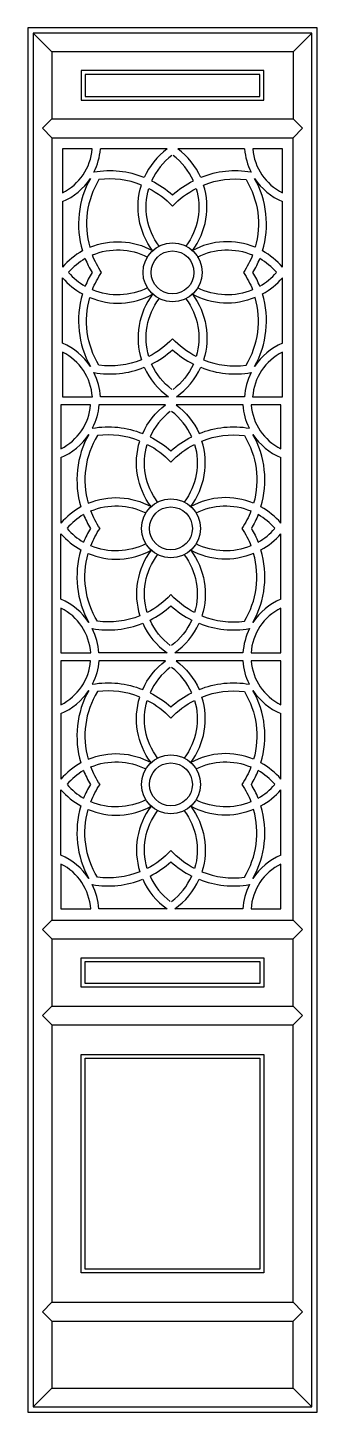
# Model space of a CAD drawing. Header units: metres. Extents: x 0 to 540, y 0 to 2580.
import ezdxf

# ---------------------------------------------------------------- set-up
doc = ezdxf.new("R2010")
doc.units = ezdxf.units.M
for name, color, linetype in [('3', 3, 'Continuous'), ('4', 4, 'Continuous'), ('7', 7, 'Continuous')]:
    doc.layers.add(name, color=color, linetype=linetype)

msp = doc.modelspace()

# ---------------------------------------------------------------- linework, layer by layer
at = {"layer": '3'}
for p, q in [((10, 2570), (45, 2535)), ((495, 2535), (530, 2570)), ((45, 2410), (27.5, 2392.5)), ((495, 2410), (512.5, 2392.5)), ((27.5, 2392.5), (45, 2375)), ((495, 2375), (512.5, 2392.5)), ((65, 1892), (120.57, 1892)), ((419.43, 1892), (475, 1892)), ((117.42, 1877), (62, 1877)), ((472, 1877), (416.58, 1877)), ((62, 1415), (117.57, 1415)), ((117.42, 1400), (62, 1400)), ((416.43, 1415), (472, 1415)), ((472, 1400), (416.58, 1400)), ((27.5, 899.5), (45, 917)), ((495, 917), (512.5, 899.5)), ((45, 882), (27.5, 899.5)), ((495, 882), (512.5, 899.5)), ((27.5, 739.5), (45, 757)), ((495, 757), (512.5, 739.5)), ((45, 722), (27.5, 739.5)), ((495, 722), (512.5, 739.5)), ((27.5, 187.5), (45, 205)), ((45, 170), (27.5, 187.5)), ((495, 205), (512.5, 187.5)), ((495, 170), (512.5, 187.5)), ((10, 10), (45, 45)), ((495, 45), (530, 10))]:
    msp.add_line(p, q, dxfattribs=at)
for points in [[(10, 10), (530, 10), (530, 2570), (10, 2570)], [(100, 2445), (440, 2445), (440, 2500), (100, 2500)], [(107, 2452), (433, 2452), (433, 2493), (107, 2493)], [(100, 847), (440, 847), (440, 792), (100, 792)], [(107, 840), (433, 840), (433, 799), (107, 799)], [(100, 667), (440, 667), (440, 260), (100, 260)], [(107, 660), (433, 660), (433, 267), (107, 267)]]:
    msp.add_lwpolyline(points, close=True, dxfattribs=at)
for points in [[(268.95, 2341.96, 0.13), (231.09, 2294.75, -0.07), (270, 2268.39, -0.07), (308.91, 2294.75, 0.13), (271.05, 2341.96, 0.13)], [(245.27, 2173.08, -0.24), (225.81, 2280.61, -0.09), (270, 2247.45, -0.09), (314.19, 2280.61, -0.24), (294.73, 2173.08)], [(223.18, 2095.28, -0.22), (120.67, 2091.52, -0.06), (137.84, 2124, -0.06), (120.67, 2156.48, -0.22), (223.18, 2152.72)], [(316.82, 2152.72, -0.22), (419.33, 2156.48, -0.06), (402.16, 2124, -0.06), (419.33, 2091.52, -0.22), (316.82, 2095.28)], [(294.73, 2074.92, -0.24), (314.19, 1967.39, -0.09), (270, 2000.55, -0.09), (225.81, 1967.39, -0.24), (245.27, 2074.92)], [(268.95, 1906.04, -0.13), (231.09, 1953.25, 0.07), (270, 1979.61, 0.07), (308.91, 1953.25, -0.13), (271.05, 1906.04)], [(265.95, 1864.96, 0.13), (228.09, 1817.75, -0.07), (267, 1791.39, -0.07), (305.91, 1817.75, 0.13), (268.05, 1864.96, 0.13)], [(242.27, 1696.08, -0.24), (222.81, 1803.61, -0.09), (267, 1770.45, -0.09), (311.19, 1803.61, -0.24), (291.73, 1696.08)], [(220.18, 1618.28, -0.22), (117.67, 1614.52, -0.06), (134.84, 1647, -0.06), (117.67, 1679.48, -0.22), (220.18, 1675.72)], [(313.82, 1675.72, -0.22), (416.33, 1679.48, -0.06), (399.16, 1647, -0.06), (416.33, 1614.52, -0.22), (313.82, 1618.28)], [(460.65, 1647.19, 0.08), (429.8, 1672.75, -0.04), (417, 1647, -0.04), (429.8, 1621.25, 0.08), (460.65, 1646.81)], [(291.73, 1597.92, -0.24), (311.19, 1490.39, -0.09), (267, 1523.55, -0.09), (222.81, 1490.39, -0.24), (242.27, 1597.92)], [(265.95, 1429.04, -0.13), (228.09, 1476.25, 0.07), (267, 1502.61, 0.07), (305.91, 1476.25, -0.13), (268.05, 1429.04)], [(265.95, 1387.96, 0.13), (228.09, 1340.75, -0.07), (267, 1314.39, -0.07), (305.91, 1340.75, 0.13), (268.05, 1387.96, 0.13)], [(242.27, 1219.08, -0.24), (222.81, 1326.61, -0.09), (267, 1293.45, -0.09), (311.19, 1326.61, -0.24), (291.73, 1219.08)], [(220.18, 1141.28, -0.22), (117.67, 1137.52, -0.06), (134.84, 1170, -0.06), (117.67, 1202.48, -0.22), (220.18, 1198.72)], [(313.82, 1198.72, -0.22), (416.33, 1202.48, -0.06), (399.16, 1170, -0.06), (416.33, 1137.52, -0.22), (313.82, 1141.28)], [(291.73, 1120.92, -0.24), (311.19, 1013.39, -0.09), (267, 1046.55, -0.09), (222.81, 1013.39, -0.24), (242.27, 1120.92)]]:
    msp.add_lwpolyline(points, format="xyb", dxfattribs=at)
for points in [[(232.92, 2164.54, -0.24), (212.04, 2286.83, 0.13), (132.92, 2296.92, 0.21), (115.88, 2170.74, -0.23)], [(307.08, 2164.54, 0.24), (327.96, 2286.83, -0.13), (407.08, 2296.92, -0.21), (424.12, 2170.74, 0.23)], [(232.92, 2083.46, 0.24), (212.04, 1961.17, -0.13), (132.92, 1951.08, -0.21), (115.88, 2077.26, 0.23)], [(307.08, 2083.46, -0.24), (327.96, 1961.17, 0.13), (407.08, 1951.08, 0.21), (424.12, 2077.26, -0.23)], [(262.76, 1892), (135.6, 1892, 0.1), (123.51, 1937.3, 0.14), (217.39, 1947.15, 0.13)], [(404.4, 1892), (277.24, 1892, 0.13), (322.61, 1947.15, 0.14), (416.49, 1937.3, 0.1)], [(120.51, 1833.7, -0.14), (214.39, 1823.85, -0.13), (257, 1877), (132.47, 1877, -0.1)], [(413.49, 1833.7, -0.1), (401.53, 1877), (277, 1877, -0.13), (319.61, 1823.85, -0.14)], [(229.92, 1687.54, -0.24), (209.04, 1809.83, 0.13), (129.92, 1819.92, 0.21), (112.88, 1693.74, -0.23)], [(304.08, 1687.54, 0.24), (324.96, 1809.83, -0.13), (404.08, 1819.92, -0.21), (421.12, 1693.74, 0.23)], [(229.92, 1606.46, 0.24), (209.04, 1484.17, -0.13), (129.92, 1474.08, -0.21), (112.88, 1600.26, 0.23)], [(304.08, 1606.46, -0.24), (324.96, 1484.17, 0.13), (404.08, 1474.08, 0.21), (421.12, 1600.26, -0.23)], [(259.76, 1415), (132.6, 1415, 0.1), (120.51, 1460.3, 0.14), (214.39, 1470.15, 0.13)], [(401.4, 1415), (274.24, 1415, 0.13), (319.61, 1470.15, 0.14), (413.49, 1460.3, 0.1)], [(120.51, 1356.7, -0.14), (214.39, 1346.85, -0.13), (257, 1400), (132.47, 1400, -0.1)], [(413.49, 1356.7, -0.1), (401.53, 1400), (277, 1400, -0.13), (319.61, 1346.85, -0.14)], [(229.92, 1210.54, -0.24), (209.04, 1332.83, 0.13), (129.92, 1342.92, 0.21), (112.88, 1216.74, -0.23)], [(304.08, 1210.54, 0.24), (324.96, 1332.83, -0.13), (404.08, 1342.92, -0.21), (421.12, 1216.74, 0.23)], [(229.92, 1129.46, 0.24), (209.04, 1007.17, -0.13), (129.92, 997.08, -0.21), (112.88, 1123.26, 0.23)], [(304.08, 1129.46, -0.24), (324.96, 1007.17, 0.13), (404.08, 997.08, 0.21), (421.12, 1123.26, -0.23)]]:
    msp.add_lwpolyline(points, format="xyb", close=True, dxfattribs=at)
for centre, radius in [((270.08, 2124), 55), ((270.08, 2124), 40), ((267.08, 1647), 55), ((267.08, 1647), 40), ((267.08, 1170), 55), ((267.08, 1170), 40)]:
    msp.add_circle(centre, radius, dxfattribs=at)
for centre, radius, start, end in [((20.03, 2362.59), 100.76, 296.51, 355.11), ((20.03, 2362.59), 115.76, 333.37, 355.74), ((340.46, 2245.83), 134.81, 126.64, 155.92), ((199.54, 2245.83), 134.81, 24.08, 53.36), ((519.97, 2362.59), 115.76, 184.26, 206.63), ((519.97, 2362.59), 100.76, 184.89, 243.49), ((20.03, 2362.59), 115.76, 292.86, 326.84), ((269.25, 2214.27), 174.43, 150.84, 196.7), ((152.75, 2137.21), 175.94, 68.45, 99.57), ((387.25, 2137.21), 175.94, 80.43, 111.55), ((519.97, 2362.59), 115.76, 213.16, 247.14), ((270.75, 2214.27), 174.43, 343.3, 29.16), ((167.91, 2045.09), 135.99, 118.9, 139.17), ((167.91, 2045.09), 120.99, 120.12, 139.17), ((269.25, 2214.27), 174.43, 201.71, 211.17), ((270.75, 2214.27), 174.43, 328.83, 338.29), ((372.09, 2045.09), 120.99, 40.83, 59.88), ((372.09, 2045.09), 135.99, 40.83, 61.1), ((167.91, 2202.91), 120.99, 220.83, 239.88), ((269.25, 2033.73), 174.43, 148.83, 158.29), ((270.75, 2033.73), 174.43, 21.71, 31.17), ((372.09, 2202.91), 120.99, 300.12, 319.17), ((167.91, 2202.91), 135.99, 220.83, 241.1), ((372.09, 2202.91), 135.99, 298.9, 319.17), ((269.25, 2033.73), 174.43, 163.3, 209.16), ((270.75, 2033.73), 174.43, 330.84, 16.7), ((20.03, 1885.41), 115.76, 33.16, 67.14), ((519.97, 1885.41), 115.76, 112.86, 146.84), ((20.03, 1885.41), 100.76, 3.75, 63.49), ((519.97, 1885.41), 100.76, 116.51, 176.25), ((17.03, 1885.59), 100.76, 296.51, 355.11), ((516.97, 1885.59), 100.76, 184.89, 243.49), ((17.03, 1885.59), 115.76, 292.86, 326.84), ((266.25, 1737.27), 174.43, 150.84, 196.7), ((516.97, 1885.59), 115.76, 213.16, 247.14), ((267.75, 1737.27), 174.43, 343.3, 29.16), ((164.91, 1568.09), 135.99, 118.9, 139.17), ((369.09, 1568.09), 135.99, 40.83, 61.1), ((164.91, 1568.09), 120.99, 120.12, 139.17), ((266.25, 1737.27), 174.43, 201.71, 211.17), ((164.91, 1725.91), 135.99, 220.83, 241.1), ((164.91, 1725.91), 120.99, 220.83, 239.88), ((266.25, 1556.73), 174.43, 148.83, 158.29), ((369.09, 1725.91), 135.99, 298.9, 319.17), ((266.25, 1556.73), 174.43, 163.3, 209.16), ((267.75, 1556.73), 174.43, 330.84, 16.7), ((17.03, 1408.41), 115.76, 33.16, 67.14), ((17.03, 1408.41), 100.76, 3.75, 63.49), ((516.97, 1408.41), 100.76, 116.51, 176.25), ((516.97, 1408.41), 115.76, 112.86, 146.84), ((17.03, 1408.59), 100.76, 296.51, 355.11), ((516.97, 1408.59), 100.76, 184.89, 243.49), ((17.03, 1408.59), 115.76, 292.86, 326.84), ((266.25, 1260.27), 174.43, 150.84, 196.7), ((516.97, 1408.59), 115.76, 213.16, 247.14), ((267.75, 1260.27), 174.43, 343.3, 29.16), ((164.91, 1091.09), 135.99, 118.9, 139.17), ((164.91, 1091.09), 120.99, 120.12, 139.17), ((266.25, 1260.27), 174.43, 201.71, 211.17), ((267.75, 1260.27), 174.43, 328.83, 338.29), ((369.09, 1091.09), 120.99, 40.83, 59.88), ((369.09, 1091.09), 135.99, 40.83, 61.1), ((164.91, 1248.91), 120.99, 220.83, 239.88), ((266.25, 1079.73), 174.43, 148.83, 158.29), ((267.75, 1079.73), 174.43, 21.71, 31.17), ((369.09, 1248.91), 120.99, 300.12, 319.17), ((164.91, 1248.91), 135.99, 220.83, 241.1), ((369.09, 1248.91), 135.99, 298.9, 319.17), ((266.25, 1079.73), 174.43, 163.3, 209.16), ((267.75, 1079.73), 174.43, 330.84, 16.7), ((17.03, 931.41), 115.76, 33.16, 67.14), ((516.97, 931.41), 115.76, 112.86, 146.84), ((17.03, 931.41), 100.76, 3.75, 63.49), ((149.75, 1156.79), 175.94, 296.44, 311.79), ((384.25, 1156.79), 175.94, 228.21, 243.56), ((516.97, 931.41), 100.76, 116.51, 176.25), ((149.75, 1156.79), 175.94, 260.43, 291.55), ((17.03, 931.41), 115.76, 3.26, 26.63), ((337.46, 1048.17), 134.81, 204.08, 234.8), ((337.46, 1048.17), 119.81, 204.09, 233.36), ((196.54, 1048.17), 119.81, 306.64, 335.91), ((196.54, 1048.17), 134.81, 305.2, 335.92), ((384.25, 1156.79), 175.94, 248.45, 279.57), ((516.97, 931.41), 115.76, 153.37, 176.74)]:
    msp.add_arc(centre, radius, start, end, dxfattribs=at)
at = {"layer": '4'}
msp.add_lwpolyline([(0, 0), (540, 0), (540, 2580), (0, 2580)], close=True, dxfattribs=at)
at = {"layer": '7'}
for p, q in [((495, 2535), (45, 2535)), ((45, 2535), (45, 2410)), ((495, 2535), (495, 2410)), ((45, 2410), (495, 2410)), ((45, 2375), (45, 917)), ((45, 2375), (495, 2375)), ((495, 917), (495, 2375)), ((65, 2354), (65, 2272.42)), ((120.42, 2354), (65, 2354)), ((260, 2354), (135.47, 2354)), ((404.53, 2354), (280, 2354)), ((475, 2354), (419.58, 2354)), ((475, 2272.42), (475, 2354)), ((65, 2255.92), (65, 2134)), ((475, 2134), (475, 2255.92)), ((65, 1992.08), (65, 2114)), ((475, 1992.08), (475, 2114)), ((65, 1975.58), (65, 1892)), ((475, 1892), (475, 1975.58)), ((62, 1877), (62, 1795.42)), ((472, 1795.42), (472, 1877)), ((62, 1778.92), (62, 1657)), ((472, 1657), (472, 1778.92)), ((62, 1515.08), (62, 1637)), ((472, 1515.08), (472, 1637)), ((62, 1498.58), (62, 1415)), ((472, 1415), (472, 1498.58)), ((62, 1400), (62, 1318.42)), ((472, 1318.42), (472, 1400)), ((62, 1301.92), (62, 1180)), ((472, 1180), (472, 1301.92)), ((62, 1038.08), (62, 1160)), ((472, 1038.08), (472, 1160)), ((62, 1021.58), (62, 938)), ((472, 938), (472, 1021.58)), ((62, 938), (117.57, 938)), ((259.76, 938), (132.6, 938)), ((401.4, 938), (274.24, 938)), ((416.43, 938), (472, 938)), ((45, 917), (495, 917)), ((45, 882), (495, 882)), ((45, 882), (45, 757)), ((495, 757), (495, 882)), ((45, 757), (495, 757)), ((45, 722), (45, 205)), ((45, 722), (495, 722)), ((495, 205), (495, 722)), ((45, 205), (495, 205)), ((45, 170), (495, 170)), ((45, 170), (45, 45)), ((495, 45), (495, 170)), ((45, 45), (495, 45))]:
    msp.add_line(p, q, dxfattribs=at)

doc.saveas('drawing.dxf')
